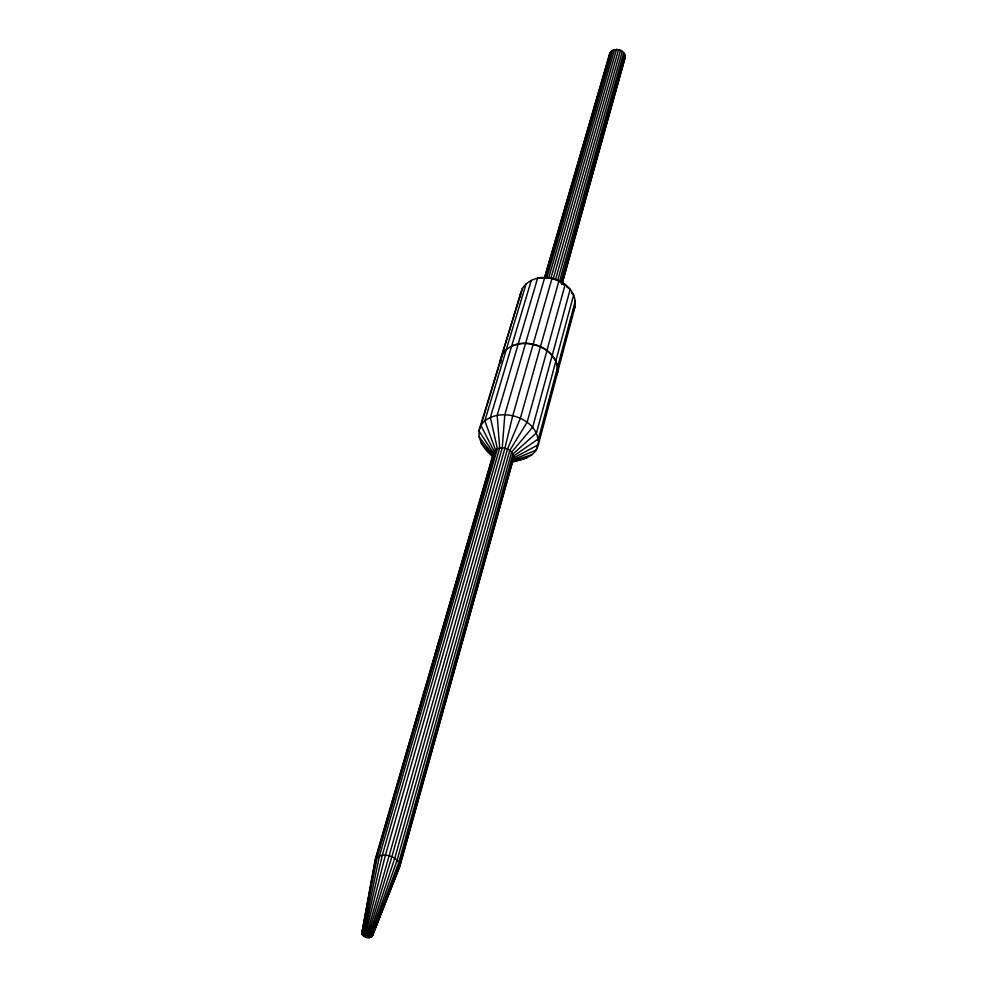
<?xml version="1.0" encoding="UTF-8"?>
<svg xmlns="http://www.w3.org/2000/svg" width="987" height="987" viewBox="0 0 987 987"><rect width="100%" height="100%" fill="white"/><g stroke="black" fill="none" stroke-linecap="round" stroke-linejoin="round"><path stroke-width="1.48" d="M500.495 362.587L500.495 359.675L522.382 288.549C536.681 266.515 578.086 279.827 575.137 306.402L557.445 372.79L557.606 366.967L575.335 300.64M500.619 362.352L500.631 359.441L502.593 354.037L506.368 349.423L484.814 420.869C472.07 431.812 482.569 449.184 493.377 456.981M520.42 296.779L520.457 293.904L522.382 288.549M511.55 462.089C522.037 459.843 535.583 456.956 538.334 444.73L557.569 372.555C560.085 345.598 517.089 332.249 502.457 354.271M562.319 283.022L625.018 58.073C626.868 48.215 608.88 45.945 609.374 56.419L544.984 277.865M361.896 933.159L375.048 860.195L493.475 453.28C496.782 443.57 514.4 448.086 513.635 457.968L399.871 866.241L372.432 935.738C370.224 939.575 362.463 937.354 361.896 933.159L375.751 858.419L494.166 451.454L480.928 425.496L502.593 354.037M361.958 933.973L368.57 898.071M369.113 895.086L370.495 887.609M371.05 884.611L376.466 857.74M362.192 932.444L377.268 856.95L495.486 449.912L484.814 420.869C503.333 406.336 539.951 419.228 538.334 444.73L513.635 457.968L512.932 459.782L399.13 868.005L372.136 936.466M362.377 934.812L362.957 931.802M362.821 931.851L363.759 931.444L379.477 855.914L497.374 448.752L490.366 417.378L531.253 280.468M363.117 935.627L364.067 931.197M363.759 931.444L364.919 931.247L382.24 855.384L499.681 448.073L497.189 415.28L518.298 343.784M364.141 936.367L365.19 931.901M364.919 931.247L366.239 931.259L385.362 855.384L502.247 447.901L504.813 414.737L610.065 52.916M365.363 936.971L366.905 931.099M557.741 366.72L538.458 438.845L513.647 455.994L399.76 864.254L372.432 935.738M537.767 444.224L536.2 450.109L512.932 459.782M540.531 433.898L541.703 429.481M544.454 419.167L545.638 414.75M548.39 404.423L551.536 392.641M552.325 389.692L555.471 377.898M557.31 370.754L558.494 366.325M561.258 355.999L562.43 351.569M565.193 341.231L566.378 336.801M567.167 333.853L568.352 329.424M569.129 326.463L572.287 314.656M557.606 366.967L555.804 361.057L573.657 294.829L571.473 292.954M555.94 360.823L536.533 432.861L512.981 453.983L398.822 862.194L371.963 934.097L372.37 934.936M366.239 931.259L367.62 931.494L504.912 448.258L512.722 415.774L551.93 278.531L553.374 278.198L618.602 49.572M555.804 361.057L552.152 355.48L546.897 350.632L565.156 284.589L558.938 280.9L551.93 278.531L544.651 277.643M547.032 350.385L527.157 422.226L509.785 450.417L394.701 858.406L370.199 932.53L371.963 934.097M560.986 282.122L624.66 54.458M574.878 234.487L576.124 230.045M579.85 216.721L581.084 212.267M584.81 198.942L586.056 194.501M605.5 124.893L606.734 120.451M610.459 107.114L611.706 102.673M615.419 89.348L616.665 84.907M618.318 78.985L619.565 74.531M620.391 71.57L621.625 67.128M561.554 284.059L625.104 56.259M562.059 283.331L623.981 61.231M558.938 280.9L520.346 418.328L507.491 449.11L391.814 856.95L368.978 931.925L370.199 932.53M623.71 52.78L559.407 281.776L555.681 278.976L620.564 50.251M557.741 280.197L622.316 51.349M550.956 277.902L616.53 49.35M548.624 278.124L614.519 49.609M378.194 851.83L383.351 834.064M384.214 831.116L390.235 810.389M391.099 807.44L394.109 797.077M394.96 794.116L397.119 786.713M397.971 783.764L404.004 763.037M404.855 760.089L410.024 742.323M411.739 736.413L416.909 718.647M417.76 715.686L423.793 694.971M424.644 692.023L430.665 671.296M431.529 668.347L437.549 647.62M438.413 644.671L444.434 623.944M445.297 620.996L471.107 532.203M471.971 529.254L477.992 508.527M478.843 505.578L493.044 456.747M545.206 278.519L611.163 51.46M546.946 277.359L612.68 50.325M544.602 277.409L609.46 54.606M366.708 937.403L368.41 931.58M511.599 346.153L518.175 344.031L537.594 278.309L543.109 278.211M506.245 349.657L526.071 283.96M520.457 293.904L478.942 430.949L493.475 453.28L493.475 455.266L478.979 436.822M368.089 937.638L369.952 931.839M369.397 937.65L371.42 931.851M371.223 933.27L397.095 860.195L511.661 452.083L532.684 427.186L570.178 289.351L566.587 286.822M624.389 59.751L625.018 58.073M370.557 937.453L372.148 933.171M371.494 937.045L385.942 899.65M388.162 893.901L389.828 889.583M393.159 880.959L394.825 876.641M573.077 311.707L575.137 306.402M555.989 376.565L557.569 372.555M399.13 868.005C403.041 856.185 375.948 849.141 375.183 862.182M511.587 461.324L532.203 454.637M511.118 462.089L526.626 458.005M518.175 344.031C528.181 342.316 538.606 344.833 546.897 350.632M367.62 931.494L368.978 931.925M560.604 282.615L564.194 285.144M484.938 448.308L490.428 453.144M481.027 442.744L493.401 456.426"/></g></svg>
